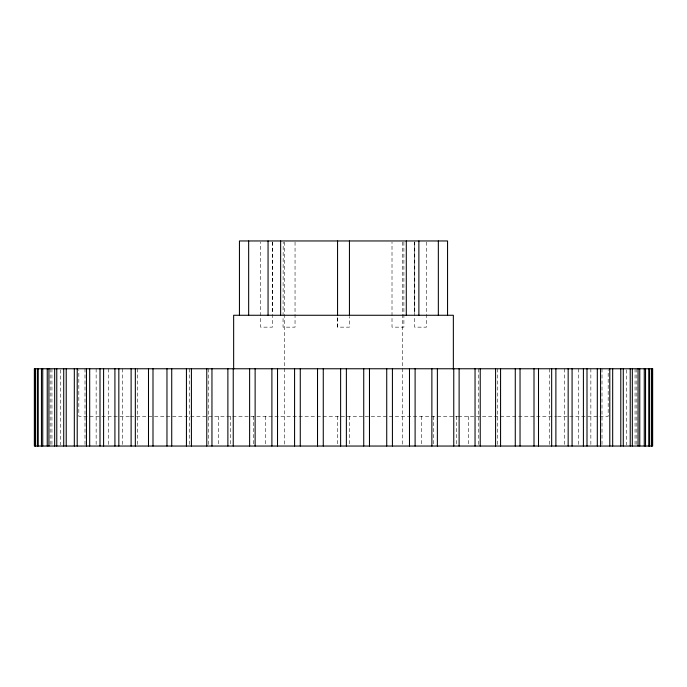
<?xml version="1.0" encoding="UTF-8"?>
<svg xmlns="http://www.w3.org/2000/svg" width="687" height="687" viewBox="0 0 687 687"><rect width="100%" height="100%" fill="white"/><g stroke="black" fill="none" stroke-linecap="round" stroke-linejoin="round"><path stroke-width="0.52" stroke-dasharray="3.44 2.58" d="M337.592 327.149L337.592 316.509L337.557 327.149L349.443 327.149L349.443 316.509M129.371 416.322L78.825 416.322L78.825 369.821M130.41 416.322L458.186 416.322M458.332 416.322L556.59 416.322M557.629 416.322L608.175 416.322L608.175 369.821M636.858 368.764L636.858 444.97M635.063 368.764L635.063 444.97M626.596 369.838L626.596 444.97M602.01 368.764L602.01 444.97M590.854 368.764L590.854 444.97M578.317 368.764L578.317 444.97M564.465 368.764L564.465 444.97M549.368 368.764L549.368 444.97M497.44 368.764L497.44 444.97M478.272 368.764L478.272 444.97M468.328 416.322L468.328 444.978M456.443 416.322L456.443 444.978M433.514 416.322L433.514 444.978M426.447 242.022L426.447 327.149L414.562 327.149L414.562 242.022M421.62 416.322L421.62 444.978M414.768 242.022L414.768 314.199M414.699 242.022L414.699 314.199M403.896 242.022L403.896 327.149L392.011 327.149L392.011 242.022M402.582 242.03L402.582 444.97M349.443 416.322L349.443 444.978M337.557 416.322L337.557 444.978M295.049 242.022L295.041 327.149L283.053 327.149L283.181 242.022M284.418 242.03L284.418 446.043M272.438 242.022L272.438 327.149L260.553 327.149L260.553 242.022M272.301 242.022L272.232 314.199M265.38 416.322L265.38 444.978M253.486 416.322L253.486 444.978M230.557 416.322L230.557 444.978M218.672 416.322L218.672 444.978M208.728 368.764L208.728 444.97M189.56 368.764L189.56 444.97M137.632 368.764L137.632 444.97M122.535 368.764L122.535 444.97M108.683 368.764L108.683 444.97M96.146 368.764L96.146 444.97M84.99 368.764L84.99 444.97M60.404 369.838L60.404 444.97M51.937 368.764L51.937 444.97M50.142 368.764L50.142 444.97"/><path stroke-width="1.03" d="M651.997 368.764L651.997 446.043M651.568 368.764L651.568 446.043M649.627 368.764L649.627 446.043M648.768 368.764L648.768 446.043M645.54 368.764L645.54 446.043M644.26 368.764L644.26 446.043M639.76 368.764L639.76 446.043M638.068 368.764L638.068 446.043M632.332 368.764L632.332 446.043M630.228 368.764L630.228 446.043M623.281 368.764L623.281 446.043M620.782 368.764L620.782 446.043M612.675 368.764L612.675 446.043M609.79 368.764L609.79 446.043M600.55 368.764L600.55 446.043M597.312 368.764L597.312 446.043M586.999 368.764L586.999 446.043M583.409 368.764L583.409 446.043M572.082 368.764L572.082 446.043M568.166 368.764L568.166 446.043M555.886 368.764L555.886 446.043M551.661 368.764L551.661 446.043M538.505 368.764L538.505 446.043M534.005 368.764L534.005 446.043M520.033 368.764L520.033 446.043M515.276 368.764L515.276 446.043M500.565 368.764L500.565 446.043M495.585 368.764L495.585 446.043M480.23 368.764L480.23 446.043M475.043 368.764L475.043 446.043M459.122 368.764L459.122 446.043M453.763 368.764L453.763 446.043M453.351 369.512L453.351 315.264L233.649 315.264L233.649 369.512M447.555 315.264L447.555 240.957L239.445 240.957L239.445 315.264M438.34 240.957L438.34 315.264M437.379 368.764L437.379 446.043M431.874 368.764L431.874 446.043M418.872 240.957L418.872 315.264M415.103 368.764L415.103 446.043M409.486 368.764L409.486 446.043M406.292 240.957L406.292 315.264M392.423 368.764L392.423 446.043M386.729 368.764L386.729 446.043M369.477 368.764L369.477 446.043M363.732 368.764L363.732 446.043M349.443 240.957L349.443 315.264M346.377 368.764L346.377 446.043M340.623 368.764L340.623 446.043M337.557 240.957L337.557 315.264M323.268 368.764L323.268 446.043M317.523 368.764L317.523 446.043M300.271 368.764L300.271 446.043M294.577 368.764L294.577 446.043M280.639 240.957L280.639 315.264M277.514 368.764L277.514 446.043M271.897 368.764L271.897 446.043M268.059 240.957L268.059 315.264M255.126 368.764L255.126 446.043M249.621 368.764L249.621 446.043M248.66 240.957L248.66 315.264M233.237 368.764L233.237 446.043M227.878 368.764L227.878 446.043M211.957 368.764L211.957 446.043M206.77 368.764L206.77 446.043M191.415 368.764L191.415 446.043M186.435 368.764L186.435 446.043M171.724 368.764L171.724 446.043M166.967 368.764L166.967 446.043M152.995 368.764L152.995 446.043M148.495 368.764L148.495 446.043M135.339 368.764L135.339 446.043M131.114 368.764L131.114 446.043M118.834 368.764L118.834 446.043M114.918 368.764L114.918 446.043M103.591 368.764L103.591 446.043M100.001 368.764L100.001 446.043M89.688 368.764L89.688 446.043M86.45 368.764L86.45 446.043M77.21 368.764L77.21 446.043M74.325 368.764L74.325 446.043M66.218 368.764L66.218 446.043M63.719 368.764L63.719 446.043M56.772 368.764L56.772 446.043M54.668 368.764L54.668 446.043M48.932 368.764L48.932 446.043M47.24 368.764L47.24 446.043M42.74 368.764L42.74 446.043M41.46 368.764L41.46 446.043M38.232 368.764L38.232 446.043M37.373 368.764L37.373 446.043M35.432 368.764L35.432 446.043M35.003 368.764L35.003 446.043M652.65 368.764L34.35 368.764L34.35 446.043L652.65 446.043L652.65 368.764"/></g></svg>
